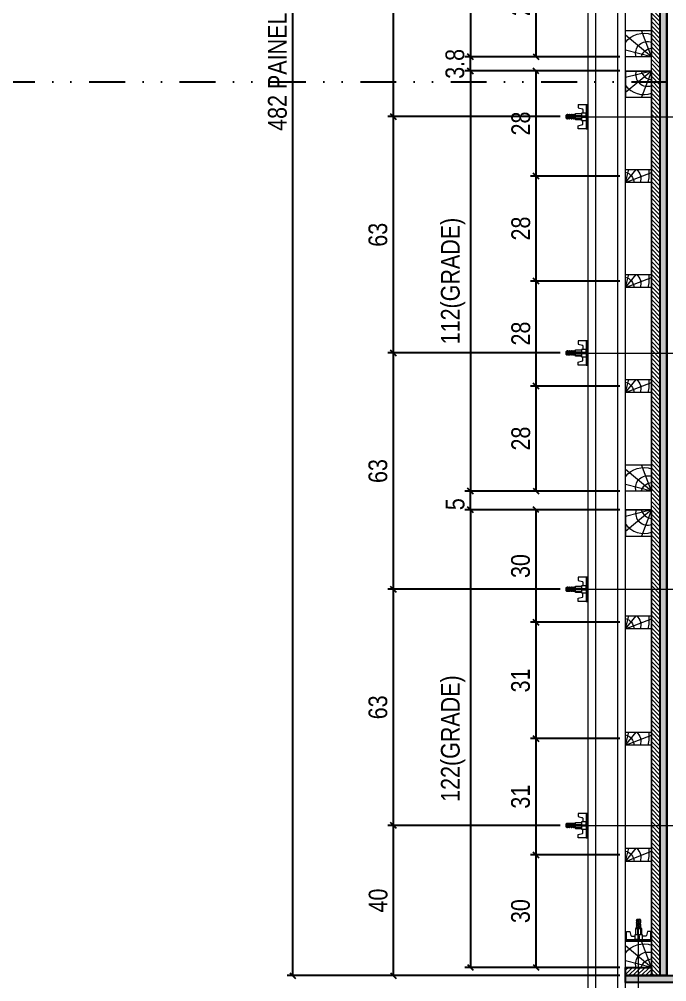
# Model space of a CAD drawing. Header units: millimetres. Extents: x 13777 to 27878, y -21631 to 6985.
# Drawn here: x 17998.5 to 18223.8, y -2901.7 to -2566.9 of the extents above; entities that cross this region are included whole.
import ezdxf

# ---------------------------------------------------------------- set-up
doc = ezdxf.new("R2010")
doc.units = ezdxf.units.MM
doc.linetypes.add('DIVIDE2', pattern=[0.625, 0.25, -0.125, 0, -0.125, 0, -0.125])
for name, color, linetype in [('CHAPA', 1, 'Continuous'), ('COTA', 241, 'Continuous'), ('MEIO_PONT', 93, 'Continuous'), ('Nível', 160, 'Continuous'), ('SARRAFO', 251, 'Continuous')]:
    doc.layers.add(name, color=color, linetype=linetype)
for name, color, linetype, lineweight in [('Hachura', 251, 'Continuous', 9), ('Madeira', 126, 'Continuous', 18), ('Perfil Metálico', 224, 'Continuous', 18)]:
    doc.layers.add(name, color=color, linetype=linetype, lineweight=lineweight)
doc.styles.add('COTA TECNICA 2X', font='techl___.ttf', dxfattribs={"height": 10})
doc.dimstyles.new('SECAO PILAR', dxfattribs={"dimtxt": 10, "dimasz": 3, "dimexe": 3, "dimexo": 3, "dimgap": 3, "dimtad": 1, "dimdec": 1, "dimlfac": 0.5, "dimzin": 12, "dimdsep": 46, "dimtxsty": 'COTA TECNICA 2X', "dimblk1": 'OBLIQUE', "dimblk2": 'OBLIQUE', "dimsah": 1, "dimcen": 0.9, "dimclrd": 256, "dimclre": 256, "dimclrt": 256, "dimadec": 1, "dimazin": 3, "dimtfac": 1, "dimtdec": 1, "dimtmove": 0, "dimatfit": 3, "dimfxl": 1, "dimtolj": 1, "dimtzin": 12, "dimarcsym": 0})

# ---------------------------------------------------------------- blocks, each defined once
blk = doc.blocks.new('PONTALETE')
at = {"layer": 'Madeira'}
for q in [(2.71, 7), (7, 5.76), (7, 1.74)]:
    blk.add_line((0, 0), q, dxfattribs=at)
blk.add_lwpolyline([(0, 0), (7, 0), (7, 7), (0, 7)], close=True, dxfattribs=at)
for centre, radius, start, end in [((2.04, 0.06), 6.23, 37.2818, 109.0913), ((1.09, 0.9), 3.19, 343.603, 109.9847), ((-0.21, -0.78), 3.09, 14.6322, 86.0383)]:
    blk.add_arc(centre, radius, start, end, dxfattribs=at)
blk = doc.blocks.new('MEIO PONTALETE')
at = {"layer": 'Madeira'}
for q in [(2.71, 7), (3.5, 2.88), (3.5, 0.87)]:
    blk.add_line((0, 0), q, dxfattribs=at)
blk.add_lwpolyline([(0, 0), (3.5, 0), (3.5, 7), (0, 7)], close=True, dxfattribs=at)
for centre, radius, start, end in [((2.04, 0.06), 6.23, 76.4499, 109.0913), ((1.09, 0.9), 3.19, 40.9063, 109.9847), ((-0.21, -0.78), 3.09, 14.6322, 86.0383)]:
    blk.add_arc(centre, radius, start, end, dxfattribs=at)
blk = doc.blocks.new('_Oblique')
at = {"color": 0, "linetype": 'ByBlock', "lineweight": -2}
blk.add_line((-0.5, -0.5), (0.5, 0.5), dxfattribs=at)
blk = doc.blocks.new('*D1961')
at = {"layer": 'COTA', "lineweight": -2, "transparency": 16777216}
for p, q in [((27296.39, -5250.88), (27213.68, -5250.88)), ((27216.68, -5250.88), (27216.68, -5494.88)), ((27296.36, -5494.88), (27213.68, -5494.88))]:
    blk.add_line(p, q, dxfattribs=at)
at = {"layer": 'Defpoints', "color": 0, "transparency": 16777216}
for p in [(27299.39, -5250.88), (27216.68, -5494.88), (27299.36, -5494.88)]:
    blk.add_point(p, dxfattribs=at)
at = {"layer": 'COTA', "lineweight": -2, "transparency": 16777216, "xscale": 3, "yscale": 3, "zscale": 3}
for p, rotation in [((27216.68, -5250.88), 90), ((27216.68, -5494.88), 270)]:
    blk.add_blockref('_Oblique', p, dxfattribs=dict(at, rotation=rotation))
at = {"layer": 'COTA', "transparency": 16777216, "insert": (27207.46, -5372.88), "char_height": 10, "attachment_point": 5, "rotation": 90, "style": 'COTA TECNICA 2X'}
blk.add_mtext('\\A1;122(GRADE)', dxfattribs=at)
blk = doc.blocks.new('*D1962')
at = {"layer": 'COTA', "lineweight": -2, "transparency": 16777216}
for p, q in [((27296.38, -5310.88), (27248.68, -5310.88)), ((27251.68, -5372.88), (27251.68, -5310.88)), ((27296.38, -5372.88), (27248.68, -5372.88))]:
    blk.add_line(p, q, dxfattribs=at)
at = {"layer": 'Defpoints', "color": 0, "transparency": 16777216}
for p in [(27251.68, -5310.88), (27299.38, -5310.88), (27299.38, -5372.88)]:
    blk.add_point(p, dxfattribs=at)
at = {"layer": 'COTA', "lineweight": -2, "transparency": 16777216, "xscale": 3, "yscale": 3, "zscale": 3}
for p, rotation in [((27251.68, -5310.88), 90), ((27251.68, -5372.88), 270)]:
    blk.add_blockref('_Oblique', p, dxfattribs=dict(at, rotation=rotation))
at = {"layer": 'COTA', "transparency": 16777216, "insert": (27243.46, -5341.88), "char_height": 10, "attachment_point": 5, "rotation": 90, "style": 'COTA TECNICA 2X'}
blk.add_mtext('\\A1;31', dxfattribs=at)
blk = doc.blocks.new('*D1963')
at = {"layer": 'COTA', "lineweight": -2, "transparency": 16777216}
for p, q in [((27296.38, -5250.88), (27248.68, -5250.88)), ((27251.68, -5310.88), (27251.68, -5250.88)), ((27296.38, -5310.88), (27248.68, -5310.88))]:
    blk.add_line(p, q, dxfattribs=at)
at = {"layer": 'Defpoints', "color": 0, "transparency": 16777216}
for p in [(27251.68, -5250.88), (27299.38, -5250.88), (27299.38, -5310.88)]:
    blk.add_point(p, dxfattribs=at)
at = {"layer": 'COTA', "lineweight": -2, "transparency": 16777216, "xscale": 3, "yscale": 3, "zscale": 3}
for p, rotation in [((27251.68, -5250.88), 90), ((27251.68, -5310.88), 270)]:
    blk.add_blockref('_Oblique', p, dxfattribs=dict(at, rotation=rotation))
at = {"layer": 'COTA', "transparency": 16777216, "insert": (27243.46, -5280.88), "char_height": 10, "attachment_point": 5, "rotation": 90, "style": 'COTA TECNICA 2X'}
blk.add_mtext('\\A1;30', dxfattribs=at)
blk = doc.blocks.new('*D1964')
at = {"layer": 'COTA', "lineweight": -2, "transparency": 16777216}
for p, q in [((27296.38, -5434.88), (27248.68, -5434.88)), ((27251.68, -5494.88), (27251.68, -5434.88)), ((27296.41, -5494.88), (27248.68, -5494.88))]:
    blk.add_line(p, q, dxfattribs=at)
at = {"layer": 'Defpoints', "color": 0, "transparency": 16777216}
for p in [(27251.68, -5434.88), (27299.38, -5434.88), (27299.41, -5494.88)]:
    blk.add_point(p, dxfattribs=at)
at = {"layer": 'COTA', "lineweight": -2, "transparency": 16777216, "xscale": 3, "yscale": 3, "zscale": 3}
for p, rotation in [((27251.68, -5434.88), 90), ((27251.68, -5494.88), 270)]:
    blk.add_blockref('_Oblique', p, dxfattribs=dict(at, rotation=rotation))
at = {"layer": 'COTA', "transparency": 16777216, "insert": (27243.46, -5464.88), "char_height": 10, "attachment_point": 5, "rotation": 90, "style": 'COTA TECNICA 2X'}
blk.add_mtext('\\A1;30', dxfattribs=at)
blk = doc.blocks.new('*D1965')
at = {"layer": 'COTA', "lineweight": -2, "transparency": 16777216}
for p, q in [((27296.38, -5372.88), (27248.68, -5372.88)), ((27251.68, -5434.88), (27251.68, -5372.88)), ((27296.38, -5434.88), (27248.68, -5434.88))]:
    blk.add_line(p, q, dxfattribs=at)
at = {"layer": 'Defpoints', "color": 0, "transparency": 16777216}
for p in [(27251.68, -5372.88), (27299.38, -5372.88), (27299.38, -5434.88)]:
    blk.add_point(p, dxfattribs=at)
at = {"layer": 'COTA', "lineweight": -2, "transparency": 16777216, "xscale": 3, "yscale": 3, "zscale": 3}
for p, rotation in [((27251.68, -5372.88), 90), ((27251.68, -5434.88), 270)]:
    blk.add_blockref('_Oblique', p, dxfattribs=dict(at, rotation=rotation))
at = {"layer": 'COTA', "transparency": 16777216, "insert": (27243.46, -5403.88), "char_height": 10, "attachment_point": 5, "rotation": 90, "style": 'COTA TECNICA 2X'}
blk.add_mtext('\\A1;31', dxfattribs=at)
blk = doc.blocks.new('*D1966')
at = {"layer": 'COTA', "lineweight": -2, "transparency": 16777216}
for p, q in [((27296.39, -4785.28), (27213.68, -4785.28)), ((27216.68, -4785.28), (27216.68, -5009.28)), ((27296.36, -5009.28), (27213.68, -5009.28))]:
    blk.add_line(p, q, dxfattribs=at)
at = {"layer": 'Defpoints', "color": 0, "transparency": 16777216}
for p in [(27299.39, -4785.28), (27216.68, -5009.28), (27299.36, -5009.28)]:
    blk.add_point(p, dxfattribs=at)
at = {"layer": 'COTA', "lineweight": -2, "transparency": 16777216, "xscale": 3, "yscale": 3, "zscale": 3}
for p, rotation in [((27216.68, -4785.28), 90), ((27216.68, -5009.28), 270)]:
    blk.add_blockref('_Oblique', p, dxfattribs=dict(at, rotation=rotation))
at = {"layer": 'COTA', "transparency": 16777216, "insert": (27207.46, -4897.28), "char_height": 10, "attachment_point": 5, "rotation": 90, "style": 'COTA TECNICA 2X'}
blk.add_mtext('\\A1;112(GRADE)', dxfattribs=at)
blk = doc.blocks.new('*D1969')
at = {"layer": 'COTA', "lineweight": -2, "transparency": 16777216}
for p, q in [((27296.38, -4953.28), (27248.68, -4953.28)), ((27251.68, -5009.28), (27251.68, -4953.28)), ((27296.41, -5009.28), (27248.68, -5009.28))]:
    blk.add_line(p, q, dxfattribs=at)
at = {"layer": 'Defpoints', "color": 0, "transparency": 16777216}
for p in [(27251.68, -4953.28), (27299.38, -4953.28), (27299.41, -5009.28)]:
    blk.add_point(p, dxfattribs=at)
at = {"layer": 'COTA', "lineweight": -2, "transparency": 16777216, "xscale": 3, "yscale": 3, "zscale": 3}
for p, rotation in [((27251.68, -4953.28), 90), ((27251.68, -5009.28), 270)]:
    blk.add_blockref('_Oblique', p, dxfattribs=dict(at, rotation=rotation))
at = {"layer": 'COTA', "transparency": 16777216, "insert": (27243.59, -4981.28), "char_height": 10, "attachment_point": 5, "rotation": 90, "style": 'COTA TECNICA 2X'}
blk.add_mtext('\\A1;28', dxfattribs=at)
blk = doc.blocks.new('*D1971')
at = {"layer": 'COTA', "lineweight": -2, "transparency": 16777216}
for p, q in [((27296.39, -5016.88), (27213.68, -5016.88)), ((27216.68, -5016.88), (27216.68, -5240.88)), ((27296.36, -5240.88), (27213.68, -5240.88))]:
    blk.add_line(p, q, dxfattribs=at)
at = {"layer": 'Defpoints', "color": 0, "transparency": 16777216}
for p in [(27299.39, -5016.88), (27216.68, -5240.88), (27299.36, -5240.88)]:
    blk.add_point(p, dxfattribs=at)
at = {"layer": 'COTA', "lineweight": -2, "transparency": 16777216, "xscale": 3, "yscale": 3, "zscale": 3}
for p, rotation in [((27216.68, -5016.88), 90), ((27216.68, -5240.88), 270)]:
    blk.add_blockref('_Oblique', p, dxfattribs=dict(at, rotation=rotation))
at = {"layer": 'COTA', "transparency": 16777216, "insert": (27207.46, -5128.88), "char_height": 10, "attachment_point": 5, "rotation": 90, "style": 'COTA TECNICA 2X'}
blk.add_mtext('\\A1;112(GRADE)', dxfattribs=at)
blk = doc.blocks.new('*D1972')
at = {"layer": 'COTA', "lineweight": -2, "transparency": 16777216}
for p, q in [((27296.38, -5072.88), (27248.68, -5072.88)), ((27251.68, -5128.88), (27251.68, -5072.88)), ((27296.38, -5128.88), (27248.68, -5128.88))]:
    blk.add_line(p, q, dxfattribs=at)
at = {"layer": 'Defpoints', "color": 0, "transparency": 16777216}
for p in [(27251.68, -5072.88), (27299.38, -5072.88), (27299.38, -5128.88)]:
    blk.add_point(p, dxfattribs=at)
at = {"layer": 'COTA', "lineweight": -2, "transparency": 16777216, "xscale": 3, "yscale": 3, "zscale": 3}
for p, rotation in [((27251.68, -5072.88), 90), ((27251.68, -5128.88), 270)]:
    blk.add_blockref('_Oblique', p, dxfattribs=dict(at, rotation=rotation))
at = {"layer": 'COTA', "transparency": 16777216, "insert": (27243.59, -5100.88), "char_height": 10, "attachment_point": 5, "rotation": 90, "style": 'COTA TECNICA 2X'}
blk.add_mtext('\\A1;28', dxfattribs=at)
blk = doc.blocks.new('*D1973')
at = {"layer": 'COTA', "lineweight": -2, "transparency": 16777216}
for p, q in [((27296.38, -5016.88), (27248.68, -5016.88)), ((27251.68, -5072.88), (27251.68, -5016.88)), ((27296.38, -5072.88), (27248.68, -5072.88))]:
    blk.add_line(p, q, dxfattribs=at)
at = {"layer": 'Defpoints', "color": 0, "transparency": 16777216}
for p in [(27251.68, -5016.88), (27299.38, -5016.88), (27299.38, -5072.88)]:
    blk.add_point(p, dxfattribs=at)
at = {"layer": 'COTA', "lineweight": -2, "transparency": 16777216, "xscale": 3, "yscale": 3, "zscale": 3}
for p, rotation in [((27251.68, -5016.88), 90), ((27251.68, -5072.88), 270)]:
    blk.add_blockref('_Oblique', p, dxfattribs=dict(at, rotation=rotation))
at = {"layer": 'COTA', "transparency": 16777216, "insert": (27243.59, -5044.88), "char_height": 10, "attachment_point": 5, "rotation": 90, "style": 'COTA TECNICA 2X'}
blk.add_mtext('\\A1;28', dxfattribs=at)
blk = doc.blocks.new('*D1974')
at = {"layer": 'COTA', "lineweight": -2, "transparency": 16777216}
for p, q in [((27296.38, -5184.88), (27248.68, -5184.88)), ((27251.68, -5240.88), (27251.68, -5184.88)), ((27296.41, -5240.88), (27248.68, -5240.88))]:
    blk.add_line(p, q, dxfattribs=at)
at = {"layer": 'Defpoints', "color": 0, "transparency": 16777216}
for p in [(27251.68, -5184.88), (27299.38, -5184.88), (27299.41, -5240.88)]:
    blk.add_point(p, dxfattribs=at)
at = {"layer": 'COTA', "lineweight": -2, "transparency": 16777216, "xscale": 3, "yscale": 3, "zscale": 3}
for p, rotation in [((27251.68, -5184.88), 90), ((27251.68, -5240.88), 270)]:
    blk.add_blockref('_Oblique', p, dxfattribs=dict(at, rotation=rotation))
at = {"layer": 'COTA', "transparency": 16777216, "insert": (27243.59, -5212.88), "char_height": 10, "attachment_point": 5, "rotation": 90, "style": 'COTA TECNICA 2X'}
blk.add_mtext('\\A1;28', dxfattribs=at)
blk = doc.blocks.new('*D1975')
at = {"layer": 'COTA', "lineweight": -2, "transparency": 16777216}
for p, q in [((27296.38, -5128.88), (27248.68, -5128.88)), ((27251.68, -5184.88), (27251.68, -5128.88)), ((27296.38, -5184.88), (27248.68, -5184.88))]:
    blk.add_line(p, q, dxfattribs=at)
at = {"layer": 'Defpoints', "color": 0, "transparency": 16777216}
for p in [(27251.68, -5128.88), (27299.38, -5128.88), (27299.38, -5184.88)]:
    blk.add_point(p, dxfattribs=at)
at = {"layer": 'COTA', "lineweight": -2, "transparency": 16777216, "xscale": 3, "yscale": 3, "zscale": 3}
for p, rotation in [((27251.68, -5128.88), 90), ((27251.68, -5184.88), 270)]:
    blk.add_blockref('_Oblique', p, dxfattribs=dict(at, rotation=rotation))
at = {"layer": 'COTA', "transparency": 16777216, "insert": (27243.59, -5156.88), "char_height": 10, "attachment_point": 5, "rotation": 90, "style": 'COTA TECNICA 2X'}
blk.add_mtext('\\A1;28', dxfattribs=at)
blk = doc.blocks.new('*D1979')
at = {"layer": 'COTA', "lineweight": -2, "transparency": 16777216}
for p, q in [((27296.38, -5009.28), (27213.68, -5009.28)), ((27216.68, -5016.88), (27216.68, -5009.28)), ((27296.38, -5016.88), (27213.68, -5016.88))]:
    blk.add_line(p, q, dxfattribs=at)
at = {"layer": 'Defpoints', "color": 0, "transparency": 16777216}
for p in [(27216.68, -5009.28), (27299.38, -5009.28), (27299.38, -5016.88)]:
    blk.add_point(p, dxfattribs=at)
at = {"layer": 'COTA', "lineweight": -2, "transparency": 16777216, "xscale": 3, "yscale": 3, "zscale": 3}
for p, rotation in [((27216.68, -5009.28), 90), ((27216.68, -5016.88), 270)]:
    blk.add_blockref('_Oblique', p, dxfattribs=dict(at, rotation=rotation))
at = {"layer": 'COTA', "transparency": 16777216, "insert": (27208.44, -5013.08), "char_height": 10, "attachment_point": 5, "rotation": 90, "style": 'COTA TECNICA 2X'}
blk.add_mtext('\\A1;3.8', dxfattribs=at)
blk = doc.blocks.new('*D1980')
at = {"layer": 'COTA', "lineweight": -2, "transparency": 16777216}
for p, q in [((27296.38, -5240.88), (27213.68, -5240.88)), ((27216.68, -5250.88), (27216.68, -5240.88)), ((27296.38, -5250.88), (27213.68, -5250.88))]:
    blk.add_line(p, q, dxfattribs=at)
at = {"layer": 'Defpoints', "color": 0, "transparency": 16777216}
for p in [(27216.68, -5240.88), (27299.38, -5240.88), (27299.38, -5250.88)]:
    blk.add_point(p, dxfattribs=at)
at = {"layer": 'COTA', "lineweight": -2, "transparency": 16777216, "xscale": 3, "yscale": 3, "zscale": 3}
for p, rotation in [((27216.68, -5240.88), 90), ((27216.68, -5250.88), 270)]:
    blk.add_blockref('_Oblique', p, dxfattribs=dict(at, rotation=rotation))
at = {"layer": 'COTA', "transparency": 16777216, "insert": (27208.57, -5247.88), "char_height": 10, "attachment_point": 5, "rotation": 90, "style": 'COTA TECNICA 2X'}
blk.add_mtext('\\A1;5', dxfattribs=at)
blk = doc.blocks.new('C')
at = {"layer": 'Hachura', "color": 0}
for p, q in [((0, 3.22), (0, -3.22)), ((0.45, 3.22), (0, 3.22)), ((0.46, 3.16), (0, 3.16)), ((0.46, 3.05), (0, 3.05)), ((0.46, 2.88), (0, 2.88)), ((0, 2.75), (0, -1.16)), ((0.46, 2.65), (0, 2.65)), ((0.45, -3.23), (0.45, 3.22)), ((0.45, 3.22), (2.58, 3.22)), ((2.58, 3.22), (2.58, 2.39)), ((0.46, 2.23), (0, 2.23)), ((0.46, 1.51), (0, 1.51)), ((0.39, 0.49), (0.17, 0.49)), ((1.74, 0.97), (0.45, 0.97)), ((1.45, 0.1), (0.45, 0.1)), ((1.35, 1.94), (1.35, 0.96)), ((2.58, 2.39), (1.47, 2.09)), ((1.74, -0.97), (1.74, 0.97)), ((1.74, 0.97), (1.74, 0.84)), ((1.74, 0.97), (1.74, 0.84)), ((1.74, 0.84), (3.35, 0.84)), ((3.35, 0.45), (1.74, 0.45)), ((3.32, 0.84), (3.32, -0.84)), ((3.35, 0.84), (3.35, -0.84)), ((3.68, 0.45), (3.35, 0.45)), ((3.84, -0.52), (3.35, 0.45)), ((3.35, 0.06), (3.67, -0.57)), ((3.68, 0.45), (4.16, -0.52)), ((3.72, 0.5), (4.25, -0.57)), ((4.37, -0.55), (3.83, 0.53)), ((4.15, 0.45), (3.93, 0.45)), ((4.42, -0.52), (3.93, 0.45)), ((4.15, 0.45), (4.26, 0.45)), ((4.26, 0.45), (4.74, -0.52)), ((4.3, 0.5), (4.83, -0.57)), ((4.95, -0.55), (4.41, 0.53)), ((4.51, 0.45), (4.84, 0.45)), ((5, -0.52), (4.51, 0.45)), ((4.84, 0.45), (5.32, -0.52)), ((4.88, 0.5), (5.41, -0.57)), ((5.53, -0.55), (4.99, 0.53)), ((5.58, -0.52), (5.09, 0.45)), ((5.42, 0.45), (5.09, 0.45)), ((5.58, -0.52), (5.09, 0.45)), ((5.42, 0.45), (5.74, -0.19)), ((5.46, 0.5), (5.74, -0.07)), ((5.74, 0.19), (5.57, 0.53)), ((5.74, 0.32), (5.68, 0.45)), ((5.68, 0.45), (5.74, 0.45)), ((5.74, 0.45), (5.9, 0.29)), ((5.74, 0.45), (5.74, -0.52)), ((5.9, -0.36), (5.9, 0.29)), ((0.45, 0), (0, 0)), ((0.46, -1.52), (0, -1.52)), ((0.46, -2.23), (0, -2.23)), ((0.08, -0.48), (0.29, -0.48)), ((0.29, -0.48), (0.4, -0.48)), ((0.45, 0), (0.45, -0.97)), ((0.45, -0.16), (1.45, -0.16)), ((0.45, -0.65), (0.45, -0.32)), ((0.45, -3.23), (0.45, -0.65)), ((0.45, -0.97), (1.74, -0.97)), ((1.35, -1.94), (1.35, -0.97)), ((2.58, -2.39), (1.47, -2.1)), ((3.35, -0.32), (1.74, -0.32)), ((3.35, -0.84), (1.74, -0.84)), ((2.58, -3.23), (2.58, -2.39)), ((3.35, -0.07), (3.58, -0.52)), ((3.35, -0.52), (3.58, -0.52)), ((3.84, -0.52), (4.16, -0.52)), ((4.42, -0.52), (4.74, -0.52)), ((4.63, -0.52), (4.74, -0.52)), ((5, -0.52), (5.32, -0.52)), ((5.58, -0.52), (5.74, -0.52)), ((5.74, -0.52), (5.9, -0.36)), ((5.74, -0.52), (5.74, -0.52)), ((0.46, -2.65), (0, -2.65)), ((0.46, -2.88), (0, -2.88)), ((0.46, -3.05), (0, -3.05)), ((0.46, -3.16), (0, -3.16)), ((0, -3.22), (2.57, -3.22))]:
    blk.add_line(p, q, dxfattribs=at)
for centre, radius, start, end in [((1.52, 1.94), 0.161, 104.7436, 180), ((1.44, -0.03), 0.129, 272.695, 87.305), ((3.81, 0.39), 0.143, 25.5688, 154.4312), ((4.39, 0.39), 0.143, 25.5688, 154.4312), ((4.97, 0.39), 0.143, 25.5688, 154.4312), ((5.55, 0.39), 0.143, 25.5688, 154.4312), ((0.17, -0.37), 0.174, 221.744, 317.8592), ((1.52, -1.94), 0.161, 180, 255.2564), ((3.71, -0.4), 0.174, 222.1408, 318.256), ((4.29, -0.4), 0.174, 222.1408, 318.256), ((4.87, -0.4), 0.174, 222.1408, 318.256), ((5.45, -0.4), 0.174, 222.1408, 318.256), ((5.61, -0.4), 0.174, 317.8592, 318.256)]:
    blk.add_arc(centre, radius, start, end, dxfattribs=at)
blk = doc.blocks.new('*D1977')
at = {"layer": 'COTA', "linetype": 'ByBlock', "lineweight": -2, "transparency": 16777216}
for p, q in [((27314.82, -4535.28), (27118.84, -4535.28)), ((27121.84, -4535.28), (27121.84, -5499.28)), ((27296.42, -5499.28), (27118.84, -5499.28))]:
    blk.add_line(p, q, dxfattribs=at)
at = {"layer": 'Defpoints', "color": 0, "linetype": 'ByBlock', "transparency": 16777216}
for p in [(27317.82, -4535.28), (27121.84, -5499.28), (27299.42, -5499.28)]:
    blk.add_point(p, dxfattribs=at)
at = {"layer": 'COTA', "linetype": 'ByBlock', "lineweight": -2, "transparency": 16777216, "xscale": 3, "yscale": 3, "zscale": 3}
for p, rotation in [((27121.84, -4535.28), 90), ((27121.84, -5499.28), 270)]:
    blk.add_blockref('_Oblique', p, dxfattribs=dict(at, rotation=rotation))
at = {"layer": 'COTA', "linetype": 'ByBlock', "transparency": 16777216, "insert": (27113.75, -5017.28), "char_height": 10, "attachment_point": 5, "rotation": 90, "style": 'COTA TECNICA 2X'}
blk.add_mtext('\\A1;482 PAINEL', dxfattribs=at)
blk = doc.blocks.new('*D2029')
at = {"layer": 'COTA', "linetype": 'ByBlock', "lineweight": -2, "transparency": 16777216}
for p, q in [((27264.58, -5419.21), (27172.6, -5419.21)), ((27175.6, -5499.28), (27175.6, -5419.21)), ((27296.42, -5499.28), (27172.6, -5499.28))]:
    blk.add_line(p, q, dxfattribs=at)
at = {"layer": 'Defpoints', "color": 0, "linetype": 'ByBlock', "transparency": 16777216}
for p in [(27175.6, -5419.21), (27267.58, -5419.21), (27299.42, -5499.28)]:
    blk.add_point(p, dxfattribs=at)
at = {"layer": 'COTA', "linetype": 'ByBlock', "lineweight": -2, "transparency": 16777216, "xscale": 3, "yscale": 3, "zscale": 3}
for p, rotation in [((27175.6, -5419.21), 90), ((27175.6, -5499.28), 270)]:
    blk.add_blockref('_Oblique', p, dxfattribs=dict(at, rotation=rotation))
at = {"layer": 'COTA', "linetype": 'ByBlock', "transparency": 16777216, "insert": (27167.5, -5459.25), "char_height": 10, "attachment_point": 5, "rotation": 90, "style": 'COTA TECNICA 2X'}
blk.add_mtext('\\A1;40', dxfattribs=at)
blk = doc.blocks.new('*D2030')
at = {"layer": 'COTA', "linetype": 'ByBlock', "lineweight": -2, "transparency": 16777216}
for p, q in [((27264.58, -5293.21), (27172.6, -5293.21)), ((27175.6, -5419.21), (27175.6, -5293.21)), ((27264.58, -5419.21), (27172.6, -5419.21))]:
    blk.add_line(p, q, dxfattribs=at)
at = {"layer": 'Defpoints', "color": 0, "linetype": 'ByBlock', "transparency": 16777216}
for p in [(27175.6, -5293.21), (27267.58, -5293.21), (27267.58, -5419.21)]:
    blk.add_point(p, dxfattribs=at)
at = {"layer": 'COTA', "linetype": 'ByBlock', "lineweight": -2, "transparency": 16777216, "xscale": 3, "yscale": 3, "zscale": 3}
for p, rotation in [((27175.6, -5293.21), 90), ((27175.6, -5419.21), 270)]:
    blk.add_blockref('_Oblique', p, dxfattribs=dict(at, rotation=rotation))
at = {"layer": 'COTA', "linetype": 'ByBlock', "transparency": 16777216, "insert": (27167.38, -5356.21), "char_height": 10, "attachment_point": 5, "rotation": 90, "style": 'COTA TECNICA 2X'}
blk.add_mtext('\\A1;63', dxfattribs=at)
blk = doc.blocks.new('*D2031')
at = {"layer": 'COTA', "linetype": 'ByBlock', "lineweight": -2, "transparency": 16777216}
for p, q in [((27264.58, -5167.21), (27172.6, -5167.21)), ((27175.6, -5293.21), (27175.6, -5167.21)), ((27264.58, -5293.21), (27172.6, -5293.21))]:
    blk.add_line(p, q, dxfattribs=at)
at = {"layer": 'Defpoints', "color": 0, "linetype": 'ByBlock', "transparency": 16777216}
for p in [(27175.6, -5167.21), (27267.58, -5167.21), (27267.58, -5293.21)]:
    blk.add_point(p, dxfattribs=at)
at = {"layer": 'COTA', "linetype": 'ByBlock', "lineweight": -2, "transparency": 16777216, "xscale": 3, "yscale": 3, "zscale": 3}
for p, rotation in [((27175.6, -5167.21), 90), ((27175.6, -5293.21), 270)]:
    blk.add_blockref('_Oblique', p, dxfattribs=dict(at, rotation=rotation))
at = {"layer": 'COTA', "linetype": 'ByBlock', "transparency": 16777216, "insert": (27167.38, -5230.21), "char_height": 10, "attachment_point": 5, "rotation": 90, "style": 'COTA TECNICA 2X'}
blk.add_mtext('\\A1;63', dxfattribs=at)
blk = doc.blocks.new('*D2032')
at = {"layer": 'COTA', "lineweight": -2, "transparency": 16777216}
for p, q in [((27264.58, -5041.21), (27172.6, -5041.21)), ((27175.6, -5167.21), (27175.6, -5041.21)), ((27264.58, -5167.21), (27172.6, -5167.21))]:
    blk.add_line(p, q, dxfattribs=at)
at = {"layer": 'Defpoints', "color": 0, "transparency": 16777216}
for p in [(27175.6, -5041.21), (27267.58, -5041.21), (27267.58, -5167.21)]:
    blk.add_point(p, dxfattribs=at)
at = {"layer": 'COTA', "lineweight": -2, "transparency": 16777216, "xscale": 3, "yscale": 3, "zscale": 3}
for p, rotation in [((27175.6, -5041.21), 90), ((27175.6, -5167.21), 270)]:
    blk.add_blockref('_Oblique', p, dxfattribs=dict(at, rotation=rotation))
at = {"layer": 'COTA', "transparency": 16777216, "insert": (27167.38, -5104.21), "char_height": 10, "attachment_point": 5, "rotation": 90, "style": 'COTA TECNICA 2X'}
blk.add_mtext('\\A1;63', dxfattribs=at)
blk = doc.blocks.new('*D2033')
at = {"layer": 'COTA', "lineweight": -2, "transparency": 16777216}
for p, q in [((27264.58, -4915.21), (27172.6, -4915.21)), ((27175.6, -5041.21), (27175.6, -4915.21)), ((27264.58, -5041.21), (27172.6, -5041.21))]:
    blk.add_line(p, q, dxfattribs=at)
at = {"layer": 'Defpoints', "color": 0, "transparency": 16777216}
for p in [(27175.6, -4915.21), (27267.58, -4915.21), (27267.58, -5041.21)]:
    blk.add_point(p, dxfattribs=at)
at = {"layer": 'COTA', "lineweight": -2, "transparency": 16777216, "xscale": 3, "yscale": 3, "zscale": 3}
for p, rotation in [((27175.6, -4915.21), 90), ((27175.6, -5041.21), 270)]:
    blk.add_blockref('_Oblique', p, dxfattribs=dict(at, rotation=rotation))
at = {"layer": 'COTA', "transparency": 16777216, "insert": (27167.38, -4978.21), "char_height": 10, "attachment_point": 5, "rotation": 90, "style": 'COTA TECNICA 2X'}
blk.add_mtext('\\A1;63', dxfattribs=at)
blk = doc.blocks.new('A$C81a2738f')
at = {"layer": 'Hachura'}
h = blk.add_hatch(dxfattribs=at)
h.set_pattern_fill('ANSI31', color=256, scale=0.5, angle=270, style=0)
h.set_pattern_definition([(315, (22931.6141, -8374.4874), (1.12253202, 1.12253202), [])])
h.paths.add_polyline_path([(209.14, 160.99), (204.74, 160.99), (204.76, 1124.99), (209.16, 1124.99)])
h = blk.add_hatch(color=256, dxfattribs=at)
h.dxf.hatch_style = 1
h.paths.add_polyline_path([(212.76, 160.99), (212.76, 1124.99), (209.16, 1124.99), (209.16, 160.99)])
h = blk.add_hatch(dxfattribs=at)
h.set_pattern_fill('ANSI31', color=256, scale=0.5, angle=360, style=0)
h.set_pattern_definition([(45, (9914.6722, 22552.455), (-1.12253202, 1.12253202), [])])
h.paths.add_polyline_path([(190.72, 165.39), (190.72, 160.99), (204.72, 160.99), (204.72, 165.39)])
h = blk.add_hatch(color=256, dxfattribs=at)
h.dxf.hatch_style = 1
h.paths.add_polyline_path([(722.76, 157.39), (722.76, 160.99), (190.76, 160.99), (190.76, 157.39)])
at = {"layer": 'CHAPA'}
for points in [[(212.76, 160.99), (212.76, 1124.99), (209.16, 1124.99), (209.16, 160.99)], [(190.76, 160.99), (722.76, 160.99), (722.76, 157.39), (190.76, 157.39)]]:
    blk.add_lwpolyline(points, close=True, dxfattribs=at)
at = {"layer": 'Hachura'}
for p, q in [((159.24, 619.01), (316.28, 619.01)), ((159.24, 493.01), (316.28, 493.01)), ((159.24, 367.01), (316.28, 367.01)), ((159.24, 241.01), (316.28, 241.01)), ((197.79, 108.25), (197.78, 190.87))]:
    blk.add_line(p, q, dxfattribs=at)
blk.add_lwpolyline([(204.72, 1124.99), (209.16, 1124.99), (209.16, 160.99), (204.72, 160.99)], close=True, dxfattribs=at)
at = {"layer": 'Madeira'}
for points in [[(190.72, 874.99), (204.72, 874.99), (204.72, 650.99), (190.72, 650.99)], [(190.72, 643.39), (204.72, 643.39), (204.72, 419.39), (190.72, 419.39)], [(190.72, 409.39), (204.72, 409.39), (204.72, 165.39), (190.72, 165.39)]]:
    blk.add_lwpolyline(points, close=True, dxfattribs=at)
at = {"layer": 'Perfil Metálico'}
for points in [[(190.72, 1181.64), (170.72, 1181.64), (170.72, 99.54), (190.72, 99.54)], [(174.72, 99.54), (186.72, 99.54), (186.72, 1181.64), (174.72, 1181.64)]]:
    blk.add_lwpolyline(points, close=True, dxfattribs=at)
at = {"layer": 'SARRAFO'}
blk.add_lwpolyline([(204.72, 1124.99), (212.76, 1124.99), (212.76, 160.99), (204.76, 160.99)], dxfattribs=at)
blk.add_lwpolyline([(204.72, 160.99), (190.72, 160.99), (190.72, 165.39), (204.72, 165.39)], close=True, dxfattribs=at)
at = {"layer": 'Hachura', "linetype": 'Continuous', "yscale": 2, "zscale": 2}
for p, xscale, rotation in [((170.72, 619), 2, 180), ((170.72, 493), 2, 180), ((170.72, 367), 2, 180), ((170.72, 241), 2, 180), ((197.78, 179.39), -2, 270), ((197.78, 179.39), -2, 270)]:
    blk.add_blockref('C', p, dxfattribs=dict(at, xscale=xscale, rotation=rotation))
at = {"layer": 'MEIO_PONT', "xscale": -2, "yscale": 2, "zscale": 2}
for p in [(204.72, 650.99), (204.72, 419.39), (204.72, 165.39)]:
    blk.add_blockref('PONTALETE', p, dxfattribs=at)
at = {"layer": 'MEIO_PONT'}
for name, p, xscale, yscale, zscale, rotation in [('PONTALETE', (204.72, 643.39), 2, 2, 2, 180), ('MEIO PONTALETE', (190.72, 583.89), -1.999999997962732, 1.999999997962732, 1.999999997962732, 270), ('MEIO PONTALETE', (190.72, 527.89), -1.999999997962732, 1.999999997962732, 1.999999997962732, 270), ('MEIO PONTALETE', (190.72, 471.89), -1.999999997962732, 1.999999997962732, 1.999999997962732, 270), ('PONTALETE', (204.72, 409.39), 2, 2, 2, 180), ('MEIO PONTALETE', (190.72, 345.89), -1.999999997962732, 1.999999997962732, 1.999999997962732, 270), ('MEIO PONTALETE', (190.72, 283.89), -1.999999997962732, 1.999999997962732, 1.999999997962732, 270), ('MEIO PONTALETE', (190.72, 221.89), -1.999999997962732, 1.999999997962732, 1.999999997962732, 270)]:
    blk.add_blockref(name, p, dxfattribs=dict(at, xscale=xscale, yscale=yscale, zscale=zscale, rotation=rotation))
at = {"layer": 'COTA', "linetype": 'ByBlock'}
dim = blk.add_linear_dim(base=(13.19, 160.99), p1=(209.16, 1124.99), p2=(190.76, 160.99), angle=270, text='<> PAINEL', dimstyle='SECAO PILAR', override={"dimtmove": 1}, dxfattribs=at)
dim.commit()
dim.dimension.update_dxf_attribs({"geometry": '*D1977', "text_midpoint": (5.1, 642.99), "insert": (-27108.65, 5660.28)})
at = {"layer": 'COTA'}
for base, p1, p2, picture, middle in [((108.03, 650.99), (190.74, 874.99), (190.71, 650.99), '*D1966', (98.81, 762.99)), ((108.03, 419.39), (190.74, 643.39), (190.71, 419.39), '*D1971', (98.81, 531.39)), ((108.03, 165.39), (190.74, 409.39), (190.71, 165.39), '*D1961', (98.81, 287.39))]:
    dim = blk.add_linear_dim(base=base, p1=p1, p2=p2, angle=90, text='<>(GRADE)', dimstyle='SECAO PILAR', dxfattribs=at)
    dim.commit()
    dim.dimension.update_dxf_attribs({"geometry": picture, "text_midpoint": middle, "insert": (-27108.65, 5660.28)})
for base, p1, p2, picture, middle in [((66.95, 745.07), (158.92, 619.07), (158.92, 745.07), '*D2033', (58.73, 682.07)), ((66.95, 619.07), (158.92, 493.07), (158.92, 619.07), '*D2032', (58.73, 556.07))]:
    dim = blk.add_linear_dim(base=base, p1=p1, p2=p2, angle=90, dimstyle='SECAO PILAR', override={"dimtmove": 1}, dxfattribs=at)
    dim.commit()
    dim.dimension.update_dxf_attribs({"geometry": picture, "text_midpoint": middle, "insert": (-27108.65, 5660.28)})
for base, p1, p2, picture, middle in [((143.03, 706.99), (190.75, 650.99), (190.72, 706.99), '*D1969', (134.93, 678.99)), ((143.03, 643.39), (190.72, 587.39), (190.72, 643.39), '*D1973', (134.93, 615.39)), ((143.03, 587.39), (190.72, 531.39), (190.72, 587.39), '*D1972', (134.93, 559.39)), ((143.03, 531.39), (190.72, 475.39), (190.72, 531.39), '*D1975', (134.93, 503.39)), ((143.03, 475.39), (190.75, 419.39), (190.72, 475.39), '*D1974', (134.93, 447.39)), ((143.03, 409.39), (190.72, 349.39), (190.72, 409.39), '*D1963', (134.81, 379.39)), ((143.03, 349.39), (190.72, 287.39), (190.72, 349.39), '*D1962', (134.81, 318.39)), ((143.03, 287.39), (190.72, 225.39), (190.72, 287.39), '*D1965', (134.81, 256.39)), ((143.03, 225.39), (190.75, 165.39), (190.72, 225.39), '*D1964', (134.81, 195.39))]:
    dim = blk.add_linear_dim(base=base, p1=p1, p2=p2, angle=90, dimstyle='SECAO PILAR', dxfattribs=at)
    dim.commit()
    dim.dimension.update_dxf_attribs({"geometry": picture, "text_midpoint": middle, "insert": (-27108.65, 5660.28)})
for base, p1, p2, picture, middle in [((108.03, 650.99), (190.72, 643.39), (190.72, 650.99), '*D1979', (108.03, 647.19)), ((108.03, 419.39), (190.72, 409.39), (190.72, 419.39), '*D1980', (108.03, 412.39))]:
    dim = blk.add_linear_dim(base=base, p1=p1, p2=p2, angle=90, dimstyle='SECAO PILAR', dxfattribs=at)
    dim.commit()
    dim.dimension.update_dxf_attribs({"geometry": picture, "text_midpoint": middle, "dimtype": 128, "insert": (-27108.65, 5660.28)})
at = {"layer": 'COTA', "linetype": 'ByBlock'}
for base, p1, p2, picture, middle in [((66.95, 493.07), (158.92, 367.07), (158.92, 493.07), '*D2031', (58.73, 430.07)), ((66.95, 367.07), (158.92, 241.07), (158.92, 367.07), '*D2030', (58.73, 304.07)), ((66.95, 241.07), (190.76, 160.99), (158.92, 241.07), '*D2029', (58.85, 201.03))]:
    dim = blk.add_linear_dim(base=base, p1=p1, p2=p2, angle=90, dimstyle='SECAO PILAR', override={"dimtmove": 1}, dxfattribs=at)
    dim.commit()
    dim.dimension.update_dxf_attribs({"geometry": picture, "text_midpoint": middle, "insert": (-27108.65, 5660.28)})

msp = doc.modelspace()

# ---------------------------------------------------------------- linework, layer by layer
at = {"layer": 'Nível', "color": 4, "linetype": 'DIVIDE2', "ltscale": 50}
msp.add_line((13777.11, -2588.59), (21531.15, -2588.59), dxfattribs=at)

# ---------------------------------------------------------------- block references
at = {"xscale": 0.6523048931579974, "yscale": 0.6523048931579974, "zscale": 0.6523048931579974}
msp.add_blockref('A$C81a2738f', (18085.04, -3004.56), dxfattribs=at)

doc.saveas('drawing.dxf')
